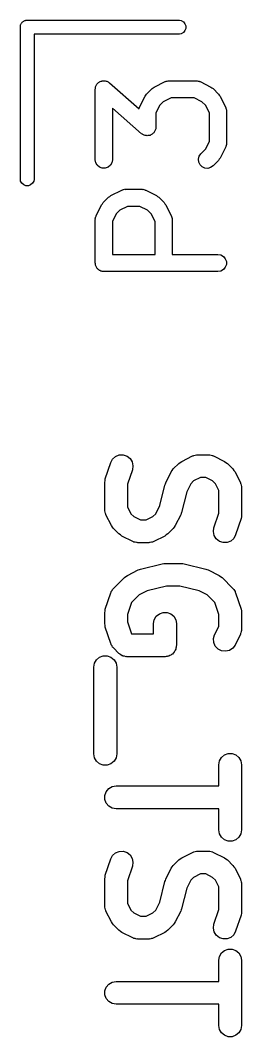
# Model space of a CAD drawing. Extents: x 1.8 to 59.1, y 1.8 to 52.6.
# Drawn here: x 26.22 to 28.16, y 43.7 to 52.61 of the extents above; entities that cross this region are included whole.
import ezdxf

# ---------------------------------------------------------------- set-up
doc = ezdxf.new("R2010")
doc.units = 0
doc.header["$MEASUREMENT"] = 0
doc.layers.add('BLACK', color=7, linetype='CONTINUOUS')

msp = doc.modelspace()

# ---------------------------------------------------------------- linework, layer by layer
at = {"layer": 'BLACK', "linetype": 'CONTINUOUS'}
for p, q in [((26.2314, 52.5866), (26.2341, 52.5912)), ((26.2341, 52.5912), (26.2382, 52.5946)), ((26.2382, 52.5946), (26.2416, 52.5987)), ((26.2416, 52.5987), (26.2462, 52.6014)), ((26.2462, 52.6014), (26.2503, 52.6048)), ((26.2503, 52.6048), (26.2553, 52.6066)), ((26.2553, 52.6066), (26.2599, 52.6093)), ((26.2599, 52.6093), (26.2652, 52.6102)), ((26.2652, 52.6102), (26.2702, 52.612)), ((26.2702, 52.612), (26.2755, 52.612)), ((26.2755, 52.612), (26.2755, 52.612)), ((26.2755, 52.612), (27.616, 52.612)), ((27.616, 52.612), (27.6316, 52.6093)), ((27.6316, 52.6093), (27.6499, 52.5987)), ((27.6499, 52.5987), (27.6635, 52.5825)), ((26.2208, 52.5626), (26.2226, 52.5676)), ((26.2208, 52.5573), (26.2208, 52.5626)), ((26.2208, 51.2168), (26.2208, 52.5573)), ((26.2226, 52.5676), (26.2235, 52.5729)), ((26.2235, 52.5729), (26.2262, 52.5775)), ((26.2262, 52.5775), (26.228, 52.5825)), ((26.228, 52.5825), (26.2314, 52.5866)), ((27.6499, 52.5053), (27.6316, 52.4948)), ((27.6635, 52.5216), (27.6499, 52.5053)), ((27.6635, 52.5825), (27.6708, 52.5626)), ((27.6708, 52.5414), (27.6635, 52.5216)), ((27.6708, 52.5626), (27.6708, 52.5414)), ((27.616, 52.492), (26.3408, 52.492)), ((26.3408, 52.492), (26.3408, 51.2168)), ((27.6316, 52.4948), (27.616, 52.492)), ((26.892, 52.0509), (26.8949, 52.0559)), ((26.8949, 52.0559), (26.9005, 52.0607)), ((26.9005, 52.0607), (26.9054, 52.0662)), ((26.9054, 52.0662), (26.9104, 52.069)), ((26.9104, 52.069), (26.9149, 52.0727)), ((26.9149, 52.0727), (26.9218, 52.0752)), ((26.9218, 52.0752), (26.9282, 52.0787)), ((26.9282, 52.0787), (26.9339, 52.0796)), ((26.9339, 52.0796), (26.9394, 52.0816)), ((26.9394, 52.0816), (26.9467, 52.0816)), ((26.9467, 52.0816), (26.9539, 52.0827)), ((26.9539, 52.0827), (26.9596, 52.0816)), ((26.9596, 52.0816), (26.9654, 52.0816)), ((26.9654, 52.0816), (26.9723, 52.0791)), ((26.9723, 52.0791), (26.9795, 52.0777)), ((26.9795, 52.0777), (26.9844, 52.0747)), ((26.9844, 52.0747), (26.9899, 52.0727)), ((26.9899, 52.0727), (26.9955, 52.068)), ((26.9955, 52.068), (27.0018, 52.0642)), ((27.0018, 52.0642), (27.2618, 51.8367)), ((27.395, 52.0272), (27.4903, 52.0748)), ((27.4903, 52.0748), (27.4944, 52.0761)), ((27.4944, 52.0761), (27.4982, 52.0782)), ((27.4982, 52.0782), (27.5068, 52.0797)), ((27.5068, 52.0797), (27.5152, 52.0822)), ((27.5152, 52.0822), (27.5195, 52.082)), ((27.5195, 52.082), (27.5238, 52.0827)), ((27.5238, 52.0827), (27.7619, 52.0827)), ((27.7619, 52.0827), (27.7662, 52.082)), ((27.7662, 52.082), (27.7705, 52.0822)), ((27.7705, 52.0822), (27.7789, 52.0797)), ((27.7789, 52.0797), (27.7876, 52.0782)), ((27.7876, 52.0782), (27.7913, 52.076)), ((27.7913, 52.076), (27.7954, 52.0748)), ((27.7954, 52.0748), (27.8907, 52.0272)), ((26.8774, 52.0077), (26.8787, 52.015)), ((26.8774, 51.3887), (26.8774, 52.0077)), ((26.8787, 52.015), (26.8788, 52.0223)), ((26.8788, 52.0223), (26.8809, 52.0277)), ((26.8809, 52.0277), (26.8819, 52.0334)), ((26.8819, 52.0334), (26.8856, 52.0397)), ((26.8856, 52.0397), (26.8882, 52.0466)), ((26.8882, 52.0466), (26.892, 52.0509)), ((27.321, 51.9557), (27.3279, 51.9655)), ((27.3279, 51.9655), (27.3755, 52.0131)), ((27.3755, 52.0131), (27.3854, 52.02)), ((27.3854, 52.02), (27.395, 52.0272)), ((27.8907, 52.0272), (27.9003, 52.02)), ((27.9003, 52.02), (27.9102, 52.0131)), ((27.9102, 52.0131), (27.9578, 51.9655)), ((27.9578, 51.9655), (27.9647, 51.9557)), ((27.2663, 51.8508), (27.3139, 51.946)), ((27.3139, 51.946), (27.321, 51.9557)), ((27.473, 51.8985), (27.4426, 51.8681)), ((27.5415, 51.9327), (27.473, 51.8985)), ((27.7442, 51.9327), (27.5415, 51.9327)), ((27.8127, 51.8985), (27.7442, 51.9327)), ((27.8431, 51.8681), (27.8127, 51.8985)), ((27.9647, 51.9557), (27.9718, 51.946)), ((27.9718, 51.946), (28.0195, 51.8508)), ((27.2839, 51.618), (27.0274, 51.8425)), ((27.0274, 51.8425), (27.0274, 51.3887)), ((27.2618, 51.8367), (27.2629, 51.8429)), ((27.2629, 51.8429), (27.265, 51.8467)), ((27.265, 51.8467), (27.2663, 51.8508)), ((27.4426, 51.8681), (27.4083, 51.7996)), ((27.4083, 51.7996), (27.4083, 51.6744)), ((27.8774, 51.7996), (27.8431, 51.8681)), ((27.8774, 51.5493), (27.8774, 51.7996)), ((28.0195, 51.8508), (28.0207, 51.8467)), ((28.0207, 51.8467), (28.0229, 51.8429)), ((28.0229, 51.8429), (28.0244, 51.8343)), ((28.0244, 51.8343), (28.0269, 51.8258)), ((28.0269, 51.8258), (28.0266, 51.8215)), ((28.0266, 51.8215), (28.0274, 51.8173)), ((28.0274, 51.8173), (28.0274, 51.5315)), ((27.2902, 51.6142), (27.2839, 51.618)), ((27.2958, 51.6094), (27.2902, 51.6142)), ((27.3013, 51.6075), (27.2958, 51.6094)), ((27.3062, 51.6045), (27.3013, 51.6075)), ((27.3639, 51.6069), (27.3575, 51.6034)), ((27.3708, 51.6094), (27.3639, 51.6069)), ((27.3753, 51.6132), (27.3708, 51.6094)), ((27.3803, 51.616), (27.3753, 51.6132)), ((27.3852, 51.6215), (27.3803, 51.616)), ((27.3908, 51.6262), (27.3852, 51.6215)), ((27.3937, 51.6312), (27.3908, 51.6262)), ((27.3975, 51.6356), (27.3937, 51.6312)), ((27.4001, 51.6424), (27.3975, 51.6356)), ((27.4038, 51.6487), (27.4001, 51.6424)), ((27.4048, 51.6545), (27.4038, 51.6487)), ((27.4069, 51.6599), (27.4048, 51.6545)), ((27.4071, 51.6672), (27.4069, 51.6599)), ((27.4083, 51.6744), (27.4071, 51.6672)), ((27.3134, 51.603), (27.3062, 51.6045)), ((27.3203, 51.6005), (27.3134, 51.603)), ((27.3261, 51.6005), (27.3203, 51.6005)), ((27.3318, 51.5994), (27.3261, 51.6005)), ((27.339, 51.6005), (27.3318, 51.5994)), ((27.3464, 51.6005), (27.339, 51.6005)), ((27.3518, 51.6025), (27.3464, 51.6005)), ((27.3575, 51.6034), (27.3518, 51.6025)), ((27.8431, 51.4807), (27.8774, 51.5493)), ((28.0269, 51.523), (28.0244, 51.5145)), ((28.0274, 51.5315), (28.0266, 51.5273)), ((28.0266, 51.5273), (28.0269, 51.523)), ((27.7892, 51.4204), (27.8041, 51.4417)), ((27.8041, 51.4417), (27.8431, 51.4807)), ((28.0195, 51.498), (27.9718, 51.4028)), ((28.0207, 51.5021), (28.0195, 51.498)), ((28.0229, 51.5059), (28.0207, 51.5021)), ((28.0244, 51.5145), (28.0229, 51.5059)), ((26.8819, 51.363), (26.8774, 51.3887)), ((26.8949, 51.3405), (26.8819, 51.363)), ((26.9149, 51.3237), (26.8949, 51.3405)), ((27.0098, 51.3405), (26.9899, 51.3237)), ((27.0229, 51.363), (27.0098, 51.3405)), ((27.0274, 51.3887), (27.0229, 51.363)), ((27.7824, 51.3952), (27.7892, 51.4204)), ((27.7847, 51.3693), (27.7824, 51.3952)), ((27.7957, 51.3457), (27.7847, 51.3693)), ((27.8141, 51.3273), (27.7957, 51.3457)), ((27.9578, 51.3833), (27.9102, 51.3357)), ((27.9647, 51.3931), (27.9578, 51.3833)), ((27.9718, 51.4028), (27.9647, 51.3931)), ((26.9394, 51.3148), (26.9149, 51.3237)), ((26.9654, 51.3148), (26.9394, 51.3148)), ((26.9899, 51.3237), (26.9654, 51.3148)), ((27.8377, 51.3162), (27.8141, 51.3273)), ((27.8637, 51.314), (27.8377, 51.3162)), ((27.8888, 51.3207), (27.8637, 51.314)), ((27.9102, 51.3357), (27.8888, 51.3207)), ((26.2235, 51.2012), (26.2208, 51.2168)), ((26.2341, 51.1829), (26.2235, 51.2012)), ((26.2503, 51.1693), (26.2341, 51.1829)), ((26.2702, 51.162), (26.2503, 51.1693)), ((26.2914, 51.162), (26.2702, 51.162)), ((26.3112, 51.1693), (26.2914, 51.162)), ((26.3275, 51.1829), (26.3112, 51.1693)), ((26.338, 51.2012), (26.3275, 51.1829)), ((26.3408, 51.2168), (26.338, 51.2012)), ((27.0044, 51.0677), (27.0141, 51.0748)), ((27.0141, 51.0748), (27.1093, 51.1224)), ((27.1093, 51.1224), (27.1135, 51.1237)), ((27.1135, 51.1237), (27.1172, 51.1258)), ((27.1172, 51.1258), (27.1259, 51.1274)), ((27.1259, 51.1274), (27.1343, 51.1299)), ((27.1343, 51.1299), (27.1386, 51.1296)), ((27.1386, 51.1296), (27.1429, 51.1304)), ((27.1429, 51.1304), (27.2857, 51.1304)), ((27.2857, 51.1304), (27.29, 51.1296)), ((27.29, 51.1296), (27.2943, 51.1299)), ((27.2943, 51.1299), (27.3027, 51.1274)), ((27.3027, 51.1274), (27.3114, 51.1258)), ((27.3114, 51.1258), (27.3151, 51.1237)), ((27.3151, 51.1237), (27.3193, 51.1224)), ((27.3193, 51.1224), (27.4145, 51.0748)), ((27.4145, 51.0748), (27.4242, 51.0677)), ((26.8853, 50.8984), (26.9329, 50.9937)), ((26.9329, 50.9937), (26.9401, 51.0033)), ((26.9401, 51.0033), (26.947, 51.0131)), ((26.947, 51.0131), (26.9946, 51.0608)), ((26.9946, 51.0608), (27.0044, 51.0677)), ((27.4242, 51.0677), (27.434, 51.0608)), ((27.434, 51.0608), (27.4816, 51.0131)), ((27.4816, 51.0131), (27.4885, 51.0033)), ((27.4885, 51.0033), (27.4957, 50.9937)), ((27.4957, 50.9937), (27.5433, 50.8984)), ((26.8819, 50.8905), (26.8841, 50.8943)), ((26.8841, 50.8943), (26.8853, 50.8984)), ((27.0616, 50.9157), (27.0274, 50.8472)), ((27.092, 50.9461), (27.0616, 50.9157)), ((27.1606, 50.9804), (27.092, 50.9461)), ((27.268, 50.9804), (27.1606, 50.9804)), ((27.3365, 50.9461), (27.268, 50.9804)), ((27.3669, 50.9157), (27.3365, 50.9461)), ((27.4012, 50.8472), (27.3669, 50.9157)), ((27.5433, 50.8984), (27.5445, 50.8943)), ((27.5445, 50.8943), (27.5467, 50.8905)), ((26.8774, 50.8649), (26.8781, 50.8691)), ((26.8774, 50.4839), (26.8774, 50.8649)), ((26.8779, 50.8735), (26.8804, 50.8819)), ((26.8781, 50.8691), (26.8779, 50.8735)), ((26.8804, 50.8819), (26.8819, 50.8905)), ((27.0274, 50.8472), (27.0274, 50.5589)), ((27.4012, 50.5589), (27.4012, 50.8472)), ((27.5467, 50.8905), (27.5482, 50.8819)), ((27.5482, 50.8819), (27.5507, 50.8735)), ((27.5507, 50.8735), (27.5504, 50.8691)), ((27.5504, 50.8691), (27.5512, 50.8649)), ((27.5512, 50.8649), (27.5512, 50.5589)), ((27.0274, 50.5589), (27.4012, 50.5589)), ((27.5512, 50.5589), (27.9524, 50.5589)), ((27.9524, 50.5589), (27.978, 50.5544)), ((27.978, 50.5544), (28.0006, 50.5414)), ((28.0006, 50.5414), (28.0173, 50.5214)), ((26.8785, 50.4775), (26.8774, 50.4839)), ((26.8785, 50.4709), (26.8785, 50.4775)), ((26.8808, 50.4647), (26.8785, 50.4709)), ((26.8819, 50.4583), (26.8808, 50.4647)), ((26.8852, 50.4526), (26.8819, 50.4583)), ((26.8874, 50.4464), (26.8852, 50.4526)), ((28.0173, 50.5214), (28.0262, 50.4969)), ((28.0262, 50.4709), (28.0173, 50.4464)), ((28.0262, 50.4969), (28.0262, 50.4709)), ((26.8916, 50.4414), (26.8874, 50.4464)), ((26.8949, 50.4357), (26.8916, 50.4414)), ((26.9, 50.4315), (26.8949, 50.4357)), ((26.9042, 50.4265), (26.9, 50.4315)), ((26.9099, 50.4232), (26.9042, 50.4265)), ((26.9149, 50.419), (26.9099, 50.4232)), ((26.921, 50.4167), (26.9149, 50.419)), ((26.9267, 50.4134), (26.921, 50.4167)), ((26.9332, 50.4123), (26.9267, 50.4134)), ((26.9394, 50.4101), (26.9332, 50.4123)), ((26.9459, 50.4101), (26.9394, 50.4101)), ((26.9524, 50.4089), (26.9459, 50.4101)), ((27.9524, 50.4089), (26.9524, 50.4089)), ((27.978, 50.4134), (27.9524, 50.4089)), ((28.0006, 50.4265), (27.978, 50.4134)), ((28.0173, 50.4464), (28.0006, 50.4265)), ((27.0133, 48.7338), (27.0298, 48.7643)), ((27.0298, 48.7643), (27.0558, 48.7874)), ((27.0558, 48.7874), (27.0881, 48.8002)), ((27.0881, 48.8002), (27.1228, 48.8011)), ((27.1228, 48.8011), (27.1558, 48.7901)), ((27.1558, 48.7901), (27.183, 48.7685)), ((27.183, 48.7685), (27.2011, 48.7389)), ((27.6348, 48.744), (27.7301, 48.7916)), ((27.7301, 48.7916), (27.7356, 48.7933)), ((27.7356, 48.7933), (27.7406, 48.7962)), ((27.7406, 48.7962), (27.7521, 48.7982)), ((27.7521, 48.7982), (27.7634, 48.8015)), ((27.7634, 48.8015), (27.7691, 48.8012)), ((27.7691, 48.8012), (27.7748, 48.8022)), ((27.7748, 48.8022), (27.87, 48.8022)), ((27.87, 48.8022), (27.8757, 48.8012)), ((27.8757, 48.8012), (27.8815, 48.8015)), ((27.8815, 48.8015), (27.8927, 48.7982)), ((27.8927, 48.7982), (27.9042, 48.7962)), ((27.9042, 48.7962), (27.9092, 48.7933)), ((27.9092, 48.7933), (27.9148, 48.7916)), ((27.9148, 48.7916), (28.01, 48.744)), ((26.9657, 48.5909), (27.0133, 48.7338)), ((27.203, 48.6706), (27.1605, 48.5431)), ((27.2011, 48.7389), (27.2081, 48.7049)), ((27.2081, 48.7049), (27.203, 48.6706)), ((27.552, 48.6645), (27.5612, 48.6777)), ((27.5612, 48.6777), (27.6089, 48.7253)), ((27.6089, 48.7253), (27.622, 48.7345)), ((27.622, 48.7345), (27.6348, 48.744)), ((28.01, 48.744), (28.0229, 48.7345)), ((28.0229, 48.7345), (28.036, 48.7253)), ((28.036, 48.7253), (28.0836, 48.6777)), ((28.0836, 48.6777), (28.0928, 48.6645)), ((26.9633, 48.5751), (26.9657, 48.5909)), ((27.4949, 48.5564), (27.5425, 48.6517)), ((27.5425, 48.6517), (27.552, 48.6645)), ((27.7984, 48.6022), (27.7388, 48.5724)), ((27.8464, 48.6022), (27.7984, 48.6022)), ((27.906, 48.5724), (27.8464, 48.6022)), ((28.0928, 48.6645), (28.1023, 48.6517)), ((28.1023, 48.6517), (28.15, 48.5564)), ((26.9605, 48.5593), (26.9633, 48.5751)), ((26.9605, 48.3212), (26.9605, 48.5593)), ((27.1605, 48.5431), (27.1605, 48.3448)), ((27.4424, 48.3561), (27.4873, 48.536)), ((27.4873, 48.536), (27.4918, 48.5459)), ((27.4918, 48.5459), (27.4949, 48.5564)), ((27.7141, 48.5477), (27.6787, 48.4768)), ((27.7388, 48.5724), (27.7141, 48.5477)), ((27.9307, 48.5477), (27.906, 48.5724)), ((27.9605, 48.4881), (27.9307, 48.5477)), ((27.9605, 48.2898), (27.9605, 48.4881)), ((28.15, 48.5564), (28.1516, 48.5509)), ((28.1516, 48.5509), (28.1545, 48.5459)), ((28.1545, 48.5459), (28.1565, 48.5344)), ((28.1565, 48.5344), (28.1599, 48.5231)), ((28.1599, 48.5231), (28.1595, 48.5174)), ((28.1595, 48.5174), (28.1605, 48.5117)), ((28.1605, 48.5117), (28.1605, 48.2736)), ((27.6787, 48.4768), (27.6337, 48.297)), ((26.9615, 48.3156), (26.9605, 48.3212)), ((26.9612, 48.3098), (26.9615, 48.3156)), ((26.9645, 48.2986), (26.9612, 48.3098)), ((27.1605, 48.3448), (27.1903, 48.2852)), ((27.4069, 48.2852), (27.4424, 48.3561)), ((26.9665, 48.287), (26.9645, 48.2986)), ((26.9694, 48.282), (26.9665, 48.287)), ((26.9711, 48.2765), (26.9694, 48.282)), ((27.0187, 48.1813), (26.9711, 48.2765)), ((27.1903, 48.2852), (27.215, 48.2606)), ((27.215, 48.2606), (27.2746, 48.2308)), ((27.2746, 48.2308), (27.3226, 48.2308)), ((27.3226, 48.2308), (27.3822, 48.2606)), ((27.3822, 48.2606), (27.4069, 48.2852)), ((27.6262, 48.2765), (27.5785, 48.1813)), ((27.6293, 48.287), (27.6262, 48.2765)), ((27.6337, 48.297), (27.6293, 48.287)), ((27.918, 48.1624), (27.9605, 48.2898)), ((28.1554, 48.242), (28.1078, 48.0991)), ((28.1577, 48.2578), (28.1554, 48.242)), ((28.1605, 48.2736), (28.1577, 48.2578)), ((27.0282, 48.1684), (27.0187, 48.1813)), ((27.0374, 48.1553), (27.0282, 48.1684)), ((27.085, 48.1077), (27.0374, 48.1553)), ((27.5598, 48.1553), (27.5122, 48.1077)), ((27.569, 48.1684), (27.5598, 48.1553)), ((27.5785, 48.1813), (27.569, 48.1684)), ((27.9129, 48.128), (27.918, 48.1624)), ((27.0982, 48.0985), (27.085, 48.1077)), ((27.111, 48.0889), (27.0982, 48.0985)), ((27.2063, 48.0413), (27.111, 48.0889)), ((27.4862, 48.0889), (27.391, 48.0413)), ((27.499, 48.0985), (27.4862, 48.0889)), ((27.5122, 48.1077), (27.499, 48.0985)), ((27.9199, 48.094), (27.9129, 48.128)), ((27.9381, 48.0644), (27.9199, 48.094)), ((27.9653, 48.0428), (27.9381, 48.0644)), ((27.9982, 48.0318), (27.9653, 48.0428)), ((28.0652, 48.0455), (28.0329, 48.0328)), ((28.0912, 48.0686), (28.0652, 48.0455)), ((28.1078, 48.0991), (28.0912, 48.0686)), ((27.2118, 48.0397), (27.2063, 48.0413)), ((27.2168, 48.0368), (27.2118, 48.0397)), ((27.2283, 48.0348), (27.2168, 48.0368)), ((27.2396, 48.0314), (27.2283, 48.0348)), ((27.2453, 48.0318), (27.2396, 48.0314)), ((27.251, 48.0308), (27.2453, 48.0318)), ((27.3462, 48.0308), (27.251, 48.0308)), ((27.3519, 48.0318), (27.3462, 48.0308)), ((27.3577, 48.0314), (27.3519, 48.0318)), ((27.3689, 48.0347), (27.3577, 48.0314)), ((27.3804, 48.0368), (27.3689, 48.0347)), ((27.3854, 48.0397), (27.3804, 48.0368)), ((27.391, 48.0413), (27.3854, 48.0397)), ((28.0329, 48.0328), (27.9982, 48.0318)), ((27.1587, 47.744), (27.2539, 47.7916)), ((27.2539, 47.7916), (27.2644, 47.7947)), ((27.2644, 47.7947), (27.2744, 47.7992)), ((27.2744, 47.7992), (27.4648, 47.8468)), ((27.4648, 47.8468), (27.477, 47.8477)), ((27.477, 47.8477), (27.4891, 47.8498)), ((27.4891, 47.8498), (27.6319, 47.8498)), ((27.6319, 47.8498), (27.644, 47.8477)), ((27.644, 47.8477), (27.6562, 47.8468)), ((27.6562, 47.8468), (27.8467, 47.7992)), ((27.8467, 47.7992), (27.8567, 47.7947)), ((27.8567, 47.7947), (27.8671, 47.7916)), ((27.8671, 47.7916), (27.9624, 47.744)), ((27.0374, 47.63), (27.1327, 47.7253)), ((27.1327, 47.7253), (27.1458, 47.7345)), ((27.1458, 47.7345), (27.1587, 47.744)), ((27.9624, 47.744), (27.9752, 47.7345)), ((27.9752, 47.7345), (27.9884, 47.7253)), ((27.9884, 47.7253), (28.0836, 47.63)), ((27.0133, 47.5909), (27.016, 47.596)), ((27.016, 47.596), (27.0175, 47.6016)), ((27.0175, 47.6016), (27.0242, 47.6112)), ((27.0242, 47.6112), (27.0298, 47.6215)), ((27.0298, 47.6215), (27.0341, 47.6253)), ((27.0341, 47.6253), (27.0374, 47.63)), ((27.3335, 47.6078), (27.2626, 47.5724)), ((27.5014, 47.6498), (27.3335, 47.6078)), ((27.6196, 47.6498), (27.5014, 47.6498)), ((27.7875, 47.6078), (27.6196, 47.6498)), ((27.8584, 47.5724), (27.7875, 47.6078)), ((28.0836, 47.63), (28.0869, 47.6253)), ((28.0869, 47.6253), (28.0912, 47.6215)), ((28.0912, 47.6215), (28.0968, 47.6112)), ((28.0968, 47.6112), (28.1035, 47.6016)), ((28.1035, 47.6016), (28.105, 47.596)), ((28.105, 47.596), (28.1078, 47.5909)), ((26.9657, 47.4481), (27.0133, 47.5909)), ((27.2626, 47.5724), (27.1955, 47.5053)), ((27.9255, 47.5053), (27.8584, 47.5724)), ((28.1078, 47.5909), (28.1554, 47.4481)), ((26.9605, 47.4165), (26.9633, 47.4323)), ((26.9633, 47.4323), (26.9657, 47.4481)), ((27.1955, 47.5053), (27.1605, 47.4002)), ((27.4391, 47.4078), (27.4717, 47.4197)), ((27.4717, 47.4197), (27.5065, 47.4197)), ((27.5065, 47.4197), (27.5391, 47.4078)), ((27.9605, 47.4002), (27.9255, 47.5053)), ((28.1554, 47.4481), (28.1577, 47.4323)), ((28.1577, 47.4323), (28.1605, 47.4165)), ((26.9605, 47.3212), (26.9605, 47.4165)), ((27.1605, 47.4002), (27.1605, 47.3375)), ((27.1605, 47.3375), (27.1955, 47.2324)), ((27.3891, 47.3212), (27.3951, 47.3554)), ((27.3951, 47.3554), (27.4125, 47.3855)), ((27.4125, 47.3855), (27.4391, 47.4078)), ((27.5391, 47.4078), (27.5657, 47.3855)), ((27.5657, 47.3855), (27.5831, 47.3554)), ((27.5831, 47.3554), (27.5891, 47.3212)), ((27.9605, 47.2972), (27.9605, 47.4002)), ((28.1605, 47.4165), (28.1605, 47.2736)), ((26.9633, 47.3054), (26.9605, 47.3212)), ((26.9657, 47.2896), (26.9633, 47.3054)), ((27.0133, 47.1468), (26.9657, 47.2896)), ((27.3891, 47.2308), (27.3891, 47.3212)), ((27.5891, 47.3212), (27.5891, 47.1308)), ((27.9235, 47.2231), (27.9605, 47.2972)), ((28.1565, 47.2509), (28.1545, 47.2394)), ((28.1599, 47.2622), (28.1565, 47.2509)), ((28.1605, 47.2736), (28.1595, 47.2679)), ((28.1595, 47.2679), (28.1599, 47.2622)), ((27.1955, 47.2324), (27.1972, 47.2308)), ((27.1972, 47.2308), (27.3891, 47.2308)), ((27.9136, 47.1898), (27.9235, 47.2231)), ((27.9156, 47.1551), (27.9136, 47.1898)), ((27.9294, 47.1233), (27.9156, 47.1551)), ((28.15, 47.2289), (28.1023, 47.1337)), ((28.1516, 47.2344), (28.15, 47.2289)), ((28.1545, 47.2394), (28.1516, 47.2344)), ((27.016, 47.1417), (27.0133, 47.1468)), ((27.0175, 47.1361), (27.016, 47.1417)), ((27.0242, 47.1265), (27.0175, 47.1361)), ((27.0298, 47.1162), (27.0242, 47.1265)), ((27.0341, 47.1124), (27.0298, 47.1162)), ((27.0374, 47.1077), (27.0341, 47.1124)), ((27.085, 47.06), (27.0374, 47.1077)), ((27.5657, 47.0665), (27.559, 47.0609)), ((27.5701, 47.074), (27.5657, 47.0665)), ((27.5757, 47.0808), (27.5701, 47.074)), ((27.5787, 47.089), (27.5757, 47.0808)), ((27.5831, 47.0966), (27.5787, 47.089)), ((27.5846, 47.1052), (27.5831, 47.0966)), ((27.5876, 47.1134), (27.5846, 47.1052)), ((27.5891, 47.1308), (27.5876, 47.1221)), ((27.5876, 47.1221), (27.5876, 47.1134)), ((27.9533, 47.0981), (27.9294, 47.1233)), ((27.9844, 47.0825), (27.9533, 47.0981)), ((28.0189, 47.0786), (27.9844, 47.0825)), ((28.0527, 47.0866), (28.0189, 47.0786)), ((28.0817, 47.1058), (28.0527, 47.0866)), ((28.1023, 47.1337), (28.0817, 47.1058)), ((26.8653, 46.9403), (26.8713, 46.9745)), ((26.8713, 46.9745), (26.8887, 47.0046)), ((26.8887, 47.0046), (26.9153, 47.0269)), ((26.9153, 47.0269), (26.9479, 47.0388)), ((26.9479, 47.0388), (26.9826, 47.0388)), ((26.9826, 47.0388), (27.0153, 47.0269)), ((27.0153, 47.0269), (27.0419, 47.0046)), ((27.0419, 47.0046), (27.0592, 46.9745)), ((27.0592, 46.9745), (27.0653, 46.9403)), ((27.0886, 47.0575), (27.085, 47.06)), ((27.0915, 47.0541), (27.0886, 47.0575)), ((27.1028, 47.0476), (27.0915, 47.0541)), ((27.1135, 47.0401), (27.1028, 47.0476)), ((27.1177, 47.039), (27.1135, 47.0401)), ((27.1216, 47.0368), (27.1177, 47.039)), ((27.1344, 47.0345), (27.1216, 47.0368)), ((27.147, 47.0311), (27.1344, 47.0345)), ((27.1514, 47.0315), (27.147, 47.0311)), ((27.1558, 47.0308), (27.1514, 47.0315)), ((27.4891, 47.0308), (27.1558, 47.0308)), ((27.4977, 47.0323), (27.4891, 47.0308)), ((27.5065, 47.0323), (27.4977, 47.0323)), ((27.5147, 47.0353), (27.5065, 47.0323)), ((27.5233, 47.0368), (27.5147, 47.0353)), ((27.5309, 47.0412), (27.5233, 47.0368)), ((27.5391, 47.0442), (27.5309, 47.0412)), ((27.5458, 47.0498), (27.5391, 47.0442)), ((27.5534, 47.0541), (27.5458, 47.0498)), ((27.559, 47.0609), (27.5534, 47.0541)), ((26.8653, 46.1784), (26.8653, 46.9403)), ((27.0653, 46.9403), (27.0653, 46.1784)), ((26.8713, 46.1442), (26.8653, 46.1784)), ((27.0653, 46.1784), (27.0592, 46.1442)), ((28.0105, 46.1697), (28.0432, 46.1816)), ((28.0432, 46.1816), (28.0779, 46.1816)), ((28.0779, 46.1816), (28.1105, 46.1697)), ((26.8887, 46.1141), (26.8713, 46.1442)), ((26.9153, 46.0918), (26.8887, 46.1141)), ((26.9479, 46.0799), (26.9153, 46.0918)), ((27.0153, 46.0918), (26.9826, 46.0799)), ((27.0419, 46.1141), (27.0153, 46.0918)), ((27.0592, 46.1442), (27.0419, 46.1141)), ((27.9605, 46.0831), (27.9665, 46.1173)), ((27.9605, 45.8974), (27.9605, 46.0831)), ((27.9665, 46.1173), (27.9839, 46.1474)), ((27.9839, 46.1474), (28.0105, 46.1697)), ((28.1105, 46.1697), (28.1371, 46.1474)), ((28.1371, 46.1474), (28.1545, 46.1173)), ((28.1545, 46.1173), (28.1605, 46.0831)), ((28.1605, 46.0831), (28.1605, 45.5117)), ((26.9826, 46.0799), (26.9479, 46.0799)), ((26.962, 45.8148), (26.9739, 45.8474)), ((26.962, 45.7801), (26.962, 45.8148)), ((26.9739, 45.8474), (26.9962, 45.874)), ((26.9962, 45.874), (27.0263, 45.8914)), ((27.0263, 45.8914), (27.0605, 45.8974)), ((27.0605, 45.8974), (27.9605, 45.8974)), ((26.9739, 45.7474), (26.962, 45.7801)), ((26.9962, 45.7208), (26.9739, 45.7474)), ((27.0263, 45.7035), (26.9962, 45.7208)), ((27.0605, 45.6974), (27.0263, 45.7035)), ((27.9605, 45.6974), (27.0605, 45.6974)), ((27.9605, 45.5117), (27.9605, 45.6974)), ((27.9665, 45.4775), (27.9605, 45.5117)), ((27.9839, 45.4474), (27.9665, 45.4775)), ((28.1545, 45.4775), (28.1371, 45.4474)), ((28.1605, 45.5117), (28.1545, 45.4775)), ((28.0105, 45.4251), (27.9839, 45.4474)), ((28.0432, 45.4132), (28.0105, 45.4251)), ((28.0779, 45.4132), (28.0432, 45.4132)), ((28.1105, 45.4251), (28.0779, 45.4132)), ((28.1371, 45.4474), (28.1105, 45.4251)), ((27.0133, 45.2576), (27.0298, 45.2882)), ((27.0298, 45.2882), (27.0558, 45.3112)), ((27.0558, 45.3112), (27.0881, 45.324)), ((27.0881, 45.324), (27.1228, 45.3249)), ((27.1228, 45.3249), (27.1558, 45.3139)), ((27.1558, 45.3139), (27.183, 45.2923)), ((27.183, 45.2923), (27.2011, 45.2627)), ((27.6348, 45.2678), (27.7301, 45.3154)), ((27.7301, 45.3154), (27.7356, 45.3171)), ((27.7356, 45.3171), (27.7406, 45.32)), ((27.7406, 45.32), (27.7521, 45.322)), ((27.7521, 45.322), (27.7634, 45.3253)), ((27.7634, 45.3253), (27.7691, 45.325)), ((27.7691, 45.325), (27.7748, 45.326)), ((27.7748, 45.326), (27.87, 45.326)), ((27.87, 45.326), (27.8757, 45.325)), ((27.8757, 45.325), (27.8815, 45.3253)), ((27.8815, 45.3253), (27.8927, 45.322)), ((27.8927, 45.322), (27.9042, 45.32)), ((27.9042, 45.32), (27.9092, 45.3171)), ((27.9092, 45.3171), (27.9148, 45.3154)), ((27.9148, 45.3154), (28.01, 45.2678)), ((26.9657, 45.1148), (27.0133, 45.2576)), ((27.203, 45.1944), (27.1605, 45.0669)), ((27.2011, 45.2627), (27.2081, 45.2287)), ((27.2081, 45.2287), (27.203, 45.1944)), ((27.552, 45.1883), (27.5612, 45.2015)), ((27.5612, 45.2015), (27.6089, 45.2491)), ((27.6089, 45.2491), (27.622, 45.2583)), ((27.622, 45.2583), (27.6348, 45.2678)), ((28.01, 45.2678), (28.0229, 45.2583)), ((28.0229, 45.2583), (28.036, 45.2491)), ((28.036, 45.2491), (28.0836, 45.2015)), ((28.0836, 45.2015), (28.0928, 45.1883)), ((26.9633, 45.0989), (26.9657, 45.1148)), ((27.4949, 45.0802), (27.5425, 45.1755)), ((27.5425, 45.1755), (27.552, 45.1883)), ((27.7984, 45.126), (27.7388, 45.0962)), ((27.8464, 45.126), (27.7984, 45.126)), ((27.906, 45.0962), (27.8464, 45.126)), ((28.0928, 45.1883), (28.1023, 45.1755)), ((28.1023, 45.1755), (28.15, 45.0802)), ((26.9605, 45.0831), (26.9633, 45.0989)), ((26.9605, 44.845), (26.9605, 45.0831)), ((27.1605, 45.0669), (27.1605, 44.8686)), ((27.4424, 44.8799), (27.4873, 45.0598)), ((27.4873, 45.0598), (27.4918, 45.0698)), ((27.4918, 45.0698), (27.4949, 45.0802)), ((27.7141, 45.0715), (27.6787, 45.0006)), ((27.7388, 45.0962), (27.7141, 45.0715)), ((27.9307, 45.0715), (27.906, 45.0962)), ((27.9605, 45.0119), (27.9307, 45.0715)), ((27.9605, 44.8136), (27.9605, 45.0119)), ((28.15, 45.0802), (28.1516, 45.0747)), ((28.1516, 45.0747), (28.1545, 45.0697)), ((28.1545, 45.0697), (28.1565, 45.0582)), ((28.1565, 45.0582), (28.1599, 45.0469)), ((28.1599, 45.0469), (28.1595, 45.0412)), ((28.1595, 45.0412), (28.1605, 45.0355)), ((28.1605, 45.0355), (28.1605, 44.7974)), ((27.6787, 45.0006), (27.6337, 44.8208)), ((26.9615, 44.8394), (26.9605, 44.845)), ((26.9612, 44.8336), (26.9615, 44.8394)), ((26.9645, 44.8224), (26.9612, 44.8336)), ((27.1605, 44.8686), (27.1903, 44.809)), ((27.4069, 44.809), (27.4424, 44.8799)), ((26.9665, 44.8108), (26.9645, 44.8224)), ((26.9694, 44.8058), (26.9665, 44.8108)), ((26.9711, 44.8003), (26.9694, 44.8058)), ((27.0187, 44.7051), (26.9711, 44.8003)), ((27.1903, 44.809), (27.215, 44.7844)), ((27.215, 44.7844), (27.2746, 44.7546)), ((27.2746, 44.7546), (27.3226, 44.7546)), ((27.3226, 44.7546), (27.3822, 44.7844)), ((27.3822, 44.7844), (27.4069, 44.809)), ((27.6262, 44.8003), (27.5785, 44.7051)), ((27.6293, 44.8108), (27.6262, 44.8003)), ((27.6337, 44.8208), (27.6293, 44.8108)), ((27.918, 44.6862), (27.9605, 44.8136)), ((28.1554, 44.7658), (28.1078, 44.6229)), ((28.1577, 44.7816), (28.1554, 44.7658)), ((28.1605, 44.7974), (28.1577, 44.7816)), ((27.0282, 44.6922), (27.0187, 44.7051)), ((27.0374, 44.6791), (27.0282, 44.6922)), ((27.085, 44.6315), (27.0374, 44.6791)), ((27.5598, 44.6791), (27.5122, 44.6315)), ((27.569, 44.6922), (27.5598, 44.6791)), ((27.5785, 44.7051), (27.569, 44.6922)), ((27.9129, 44.6518), (27.918, 44.6862)), ((27.0982, 44.6223), (27.085, 44.6315)), ((27.111, 44.6127), (27.0982, 44.6223)), ((27.2063, 44.5651), (27.111, 44.6127)), ((27.4862, 44.6127), (27.391, 44.5651)), ((27.499, 44.6223), (27.4862, 44.6127)), ((27.5122, 44.6315), (27.499, 44.6223)), ((27.9199, 44.6178), (27.9129, 44.6518)), ((27.9381, 44.5882), (27.9199, 44.6178)), ((27.9653, 44.5666), (27.9381, 44.5882)), ((27.9982, 44.5556), (27.9653, 44.5666)), ((28.0652, 44.5694), (28.0329, 44.5566)), ((28.0912, 44.5924), (28.0652, 44.5694)), ((28.1078, 44.6229), (28.0912, 44.5924)), ((27.2118, 44.5635), (27.2063, 44.5651)), ((27.2168, 44.5606), (27.2118, 44.5635)), ((27.2283, 44.5586), (27.2168, 44.5606)), ((27.2396, 44.5552), (27.2283, 44.5586)), ((27.2453, 44.5556), (27.2396, 44.5552)), ((27.251, 44.5546), (27.2453, 44.5556)), ((27.3462, 44.5546), (27.251, 44.5546)), ((27.3519, 44.5556), (27.3462, 44.5546)), ((27.3577, 44.5552), (27.3519, 44.5556)), ((27.3689, 44.5586), (27.3577, 44.5552)), ((27.3804, 44.5606), (27.3689, 44.5586)), ((27.3854, 44.5635), (27.3804, 44.5606)), ((27.391, 44.5651), (27.3854, 44.5635)), ((28.0329, 44.5566), (27.9982, 44.5556)), ((27.9605, 44.3688), (27.9665, 44.4031)), ((27.9665, 44.4031), (27.9839, 44.4331)), ((27.9839, 44.4331), (28.0105, 44.4555)), ((28.0105, 44.4555), (28.0432, 44.4673)), ((28.0432, 44.4673), (28.0779, 44.4673)), ((28.0779, 44.4673), (28.1105, 44.4555)), ((28.1105, 44.4555), (28.1371, 44.4331)), ((28.1371, 44.4331), (28.1545, 44.4031)), ((28.1545, 44.4031), (28.1605, 44.3688)), ((27.9605, 44.1831), (27.9605, 44.3688)), ((28.1605, 44.3688), (28.1605, 43.7974)), ((26.962, 44.1005), (26.9739, 44.1331)), ((26.9739, 44.1331), (26.9962, 44.1597)), ((26.9962, 44.1597), (27.0263, 44.1771)), ((27.0263, 44.1771), (27.0605, 44.1831)), ((27.0605, 44.1831), (27.9605, 44.1831)), ((26.962, 44.0658), (26.962, 44.1005)), ((26.9739, 44.0331), (26.962, 44.0658)), ((26.9962, 44.0065), (26.9739, 44.0331)), ((27.0263, 43.9892), (26.9962, 44.0065)), ((27.0605, 43.9831), (27.0263, 43.9892)), ((27.9605, 43.9831), (27.0605, 43.9831)), ((27.9605, 43.7974), (27.9605, 43.9831)), ((27.9665, 43.7632), (27.9605, 43.7974)), ((28.1605, 43.7974), (28.1545, 43.7632)), ((27.9839, 43.7331), (27.9665, 43.7632)), ((28.0105, 43.7108), (27.9839, 43.7331)), ((28.0432, 43.6989), (28.0105, 43.7108)), ((28.0779, 43.6989), (28.0432, 43.6989)), ((28.1105, 43.7108), (28.0779, 43.6989)), ((28.1371, 43.7331), (28.1105, 43.7108)), ((28.1545, 43.7632), (28.1371, 43.7331))]:
    msp.add_line(p, q, dxfattribs=at)

doc.saveas('drawing.dxf')
